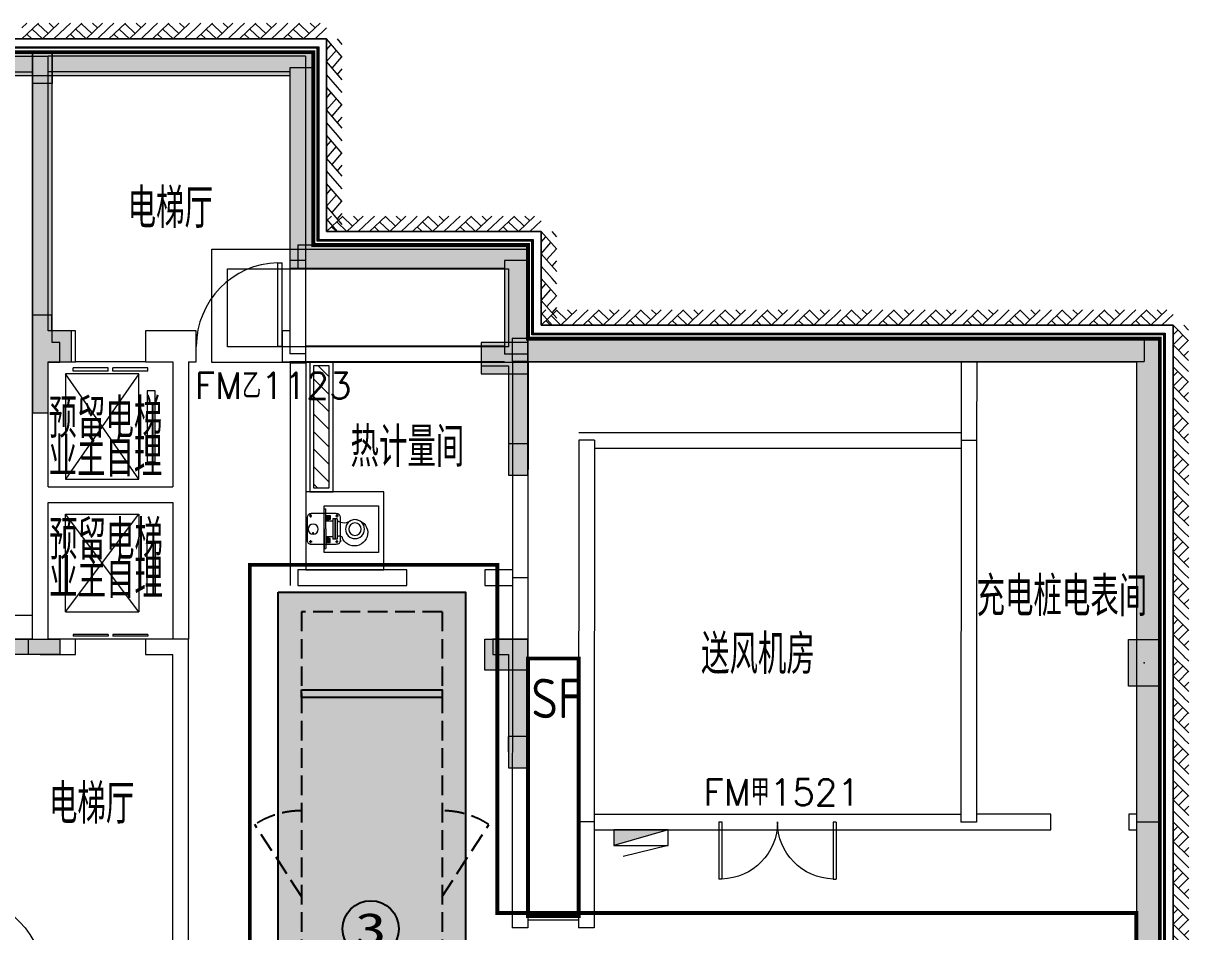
# Model space of a CAD drawing. Extents: x -264757 to 1033689, y 4049843 to 4347093.
# Drawn here: x 20444 to 35381, y 4308063 to 4319703 of the extents above; entities that cross this region are included whole.
import ezdxf
from ezdxf.enums import TextEntityAlignment as Align

# ---------------------------------------------------------------- set-up
doc = ezdxf.new("R2010")
doc.units = 0
doc.header["$LTSCALE"] = 1000
doc.header["$MEASUREMENT"] = 0
doc.linetypes.add('AX-01DK-PB01$1$A-001-车位参照B1$0$A-001-车位参照B1$0$A-001-车位参照B1$0$A-H4-001-基本图形$0$A-001-车位B1$0$DASH', pattern=[0.35, 0.25, -0.1])
doc.linetypes.add('DASH', pattern=[0.35, 0.25, -0.1])
doc.layers.add('AX-01DK-PB01$0$AX-001DK-01-PB01-02$0$A-3-WinF(Text)', color=8, linetype='Continuous', plot=False)
doc.layers.add('不利因素3-紧邻房间出入口', color=7, linetype='Continuous')
doc.layers.add('子母车位', color=7, linetype='Continuous')
doc.layers.add('无关图层', color=8, linetype='Continuous', lineweight=0)
doc.layers.add('车位归属楼栋范围线', color=7, linetype='Continuous', true_color=0x19e6c7)
doc.styles.add('AX-01DK-PB01$0$AX-001DK-01-PB01-02$0$_TCH_WINDOW', font='SIMPLEX', dxfattribs={"bigfont": 'GBCBIG'})
doc.styles.add('AX-01DK-PB01$0$Standard', font='gbenor.shx', dxfattribs={"bigfont": 'gbcbig.shx'})
doc.styles.add('AX-01DK-PB01$1$AX-001DK-01-PB01-02$0$Standard', font='gbenor.shx', dxfattribs={"bigfont": 'gbcbig.shx'})
doc.styles.add('AX-01DK-PB01-FJ$0$AX-001DK-01-PB01-02$0$Standard', font='gbenor.shx', dxfattribs={"bigfont": 'gbcbig.shx'})
doc.styles.add('SX-ACK-PB01-WNC-ALL$0$黑体', font='simhei.ttf')

# ---------------------------------------------------------------- blocks, each defined once
blk = doc.blocks.new('SX-ACK-PB01-WNC-ALL$0$20200722.21182536')
at = {"layer": '不利因素3-紧邻房间出入口', "true_color": 0xe4d218}
h = blk.add_hatch(color=52, dxfattribs=at)
h.dxf.hatch_style = 1
edge = h.paths.add_edge_path()
edge.add_arc((360, 360), 360, 0, 360)
at = {"layer": '不利因素3-紧邻房间出入口'}
blk.add_circle((360, 360), 360, dxfattribs=at)
at = {"layer": '不利因素3-紧邻房间出入口', "style": 'SX-ACK-PB01-WNC-ALL$0$黑体', "width": 1.390625}
blk.add_text('3', height=407, dxfattribs=at).set_placement((156, 156), (564, 156), align=Align.FIT)
blk = doc.blocks.new('AX-01DK-PB01$0$AX-001DK-01-PB01-02$0$$DorLib2D$00000002')
at = {"layer": '无关图层'}
for p, q in [((-0.5, 0), (-0.5, 0.4875)), ((-0.475, 0.4875), (-0.5, 0.4875)), ((-0.475, 0), (-0.475, 0.4875)), ((0.475, 0), (0.475, 0.4875)), ((0.475, 0.4875), (0.5, 0.4875)), ((0.5, 0), (0.5, 0.4875)), ((-0.5, 0), (-0.475, 0)), ((0.5, 0), (0.475, 0))]:
    blk.add_line(p, q, dxfattribs=at)
at = {"layer": '无关图层', "lineweight": 13}
for centre, start, end in [((-0.4875, 0), 0, 88.53072), ((0.4875, 0), 91.46928, 180)]:
    blk.add_arc(centre, 0.4875, start, end, dxfattribs=at)
blk = doc.blocks.new('AX-01DK-PB01$1$$LinePat$素土夯实')
at = {"layer": '无关图层'}
for p, q in [((0, -210), (210, 0)), ((120, -300), (420, 0)), ((420, 0), (608, -188)), ((495, -300), (795, 0)), ((615, 0), (705, -90)), ((315, -105), (502, -293)), ((210, -210), (300, -300)), ((705, -300), (795, -210))]:
    blk.add_line(p, q, dxfattribs=at)
blk = doc.blocks.new('SX-CK-PB001-WNC$1$20211103.13313888')
at = {"layer": '无关图层'}
h = blk.add_hatch(color=256, dxfattribs=at)
h.dxf.hatch_style = 1
h.paths.add_polyline_path([(0, 600), (400, 600), (400, 0), (0, 0)])
blk.add_lwpolyline([(0, 600), (400, 600), (400, 0), (0, 0)], close=True, dxfattribs=at)
blk.add_point((200, 300), dxfattribs=at)
blk = doc.blocks.new('PX-03CK-JSK$0$PX-CKB-P01-JSK$0$$0$水泵')
at = {"layer": '无关图层'}
for p, q in [((-25135, 231525, 0), (-25095, 231525, 0)), ((-25116, 231543, 0), (-25116, 231511, 0)), ((-24798, 231565, 0), (-25098, 231565, 0)), ((-24804, 231524, 0), (-24764, 231524, 0)), ((-24785, 231542, 0), (-24785, 231510, 0)), ((-25148, 231515, 0), (-25148, 231195, 0)), ((-25116, 231511, 0), (-25116, 231507, 0)), ((-24903, 231492, 0), (-24880, 231492, 0)), ((-24785, 231510, 0), (-24785, 231506, 0)), ((-24748, 231195, 0), (-24748, 231515, 0)), ((-24644, 231352, 0), (-25244, 231352, 0)), ((-25244, 231352, 0), (-25244, 230652, 0)), ((-24950, 231351, 0), (-25204, 231351, 0)), ((-25204, 231351, 0), (-25204, 231330, 0)), ((-24950, 231330, 0), (-25204, 231330, 0)), ((-25120, 231330, 0), (-25120, 231273, 0)), ((-25120, 231273, 0), (-25070, 231273, 0)), ((-25108, 231323, 0), (-25067, 231323, 0)), ((-25108, 231284, 0), (-25108, 231323, 0)), ((-25070, 231284, 0), (-25108, 231284, 0)), ((-25103, 231315, 0), (-25103, 231292, 0)), ((-25085, 231320, 0), (-25098, 231320, 0)), ((-25098, 231287, 0), (-25084, 231287, 0)), ((-25084, 231323, 0), (-25084, 231284, 0)), ((-25084, 231310, 0), (-25052, 231310, 0)), ((-25084, 231297, 0), (-25052, 231297, 0)), ((-25055, 231310, 0), (-25083, 231310, 0)), ((-25077, 231185, 0), (-25077, 231238, 0)), ((-25076, 231238, 0), (-24815, 231238, 0)), ((-25070, 231273, 0), (-25070, 231284, 0)), ((-25067, 231323, 0), (-25067, 231330, 0)), ((-25052, 231328, 0), (-25052, 231239, 0)), ((-24950, 231351, 0), (-24696, 231351, 0)), ((-24950, 231330, 0), (-24696, 231330, 0)), ((-24846, 231239, 0), (-24846, 231328, 0)), ((-24846, 231312, 0), (-24807, 231312, 0)), ((-24844, 231299, 0), (-24806, 231299, 0)), ((-24827, 231323, 0), (-24827, 231330, 0)), ((-24785, 231323, 0), (-24827, 231323, 0)), ((-24824, 231284, 0), (-24785, 231284, 0)), ((-24824, 231273, 0), (-24824, 231284, 0)), ((-24773, 231273, 0), (-24824, 231273, 0)), ((-24815, 231185, 0), (-24815, 231238, 0)), ((-24807, 231322, 0), (-24807, 231284, 0)), ((-24793, 231319, 0), (-24807, 231319, 0)), ((-24807, 231289, 0), (-24793, 231289, 0)), ((-24788, 231294, 0), (-24788, 231314, 0)), ((-24785, 231284, 0), (-24785, 231323, 0)), ((-24773, 231324, 0), (-24773, 231332, 0)), ((-24773, 231330, 0), (-24773, 231273, 0)), ((-24696, 231351, 0), (-24696, 231330, 0)), ((-24644, 230652, 0), (-24644, 231352, 0)), ((-25136, 231186, 0), (-25096, 231186, 0)), ((-25106, 231185, 0), (-25129, 231185, 0)), ((-25117, 231204, 0), (-25117, 231172, 0)), ((-25117, 231172, 0), (-25117, 231168, 0)), ((-25098, 231145, 0), (-24798, 231145, 0)), ((-25077, 231215, 0), (-24815, 231215, 0)), ((-25077, 231208, 0), (-24815, 231208, 0)), ((-25077, 231185, 0), (-24815, 231185, 0)), ((-24781, 231136, 0), (-24805, 231136, 0)), ((-24804, 231186, 0), (-24764, 231186, 0)), ((-24785, 231205, 0), (-24785, 231173, 0)), ((-24785, 231173, 0), (-24785, 231169, 0)), ((-25244, 230652, 0), (-24644, 230652, 0))]:
    blk.add_line(p, q, dxfattribs=at)
for centre, radius in [((-25117, 231525, 0), 8.75), ((-24944, 231492, 0), 65), ((-24785, 231524, 0), 8.75), ((-24891, 231492, 0), 7.88), ((-25117, 231186, 0), 8.75), ((-24945, 230955, 0), 122), ((-24785, 231186, 0), 8.75), ((-24945, 230955, 0), 80.5)]:
    blk.add_circle(centre, radius, dxfattribs=at)
for centre, radius, start, end in [((-25098, 231515, 0), 50, 90.0002, 180.0002), ((-24798, 231515, 0), 50, 0.0002, 90.0002), ((-25098, 231315, 0), 5.18, 90.0002, 180.0002), ((-25098, 231292, 0), 5.18, 180.0002, 270.0002), ((-24793, 231314, 0), 5.18, 0.0002, 90.0002), ((-24793, 231294, 0), 5.18, 270.0002, 0.0002), ((-25098, 231195, 0), 50, 180.0002, 270.0002), ((-24899, 230961, 0), 169, 185.2838, 71.5275), ((-25165, 231098, 0), 142, 319.6544, 36.6268), ((-24826, 231152, 0), 34.6, 117.9765, 237.6187), ((-24798, 231195, 0), 50, 270.0002, 0.0002)]:
    blk.add_arc(centre, radius, start, end, dxfattribs=at)
blk = doc.blocks.new('AX-01DK-PB01$0$AX-001DK-01-PP01$0$AX-001DK-01-PP01$0$$DORLIB2D$00000127')
at = {"layer": '无关图层'}
for points in [[(-0.533, 0.795), (-0.533, 0.69)], [(-0.033, 0.795), (-0.533, 0.795)], [(-0.033, 0.69), (-0.533, 0.69)], [(-0.033, 0.795), (-0.033, 0.69)], [(0.533, 0.795), (0.033, 0.795)], [(0.033, 0.795), (0.033, 0.69)], [(0.533, 0.69), (0.033, 0.69)], [(0.533, 0.795), (0.533, 0.69)], [(0.5, 0.5), (-0.5, 0.5)]]:
    blk.add_lwpolyline(points, dxfattribs=at)
blk = doc.blocks.new('AX-01DK-PB01$0$$DorLib2D$00000001')
at = {"layer": '无关图层'}
for p, q in [((0.45, 0.975), (0.5, 0.975)), ((0.45, 0), (0.45, 0.975)), ((0.5, 0), (0.5, 0.975)), ((0.5, 0), (0.45, 0))]:
    blk.add_line(p, q, dxfattribs=at)
at = {"layer": '无关图层', "lineweight": 13}
blk.add_arc((0.475, 0), 0.975, 91.4693, 180, dxfattribs=at)
blk = doc.blocks.new('PX-03CK-XHS$1$$TWTSYS$00000508')
at = {"layer": '无关图层'}
for p, q in [((-0.5, 0.5), (0.324, 1.224)), ((-0.5, 0.5), (-0.5, -0.5)), ((-0.5, -0.5), (0.5, 0.5)), ((0.5, 0.5), (-0.5, 0.5)), ((0.5, -0.5), (0.5, 0.5)), ((-0.5, -0.5), (0.5, -0.5))]:
    blk.add_line(p, q, dxfattribs=at)
blk.add_solid([(0.5, -0.5), (0.5, 0.5), (-0.5, -0.5)], dxfattribs=at)
blk = doc.blocks.new('A$C741380cb')
at = {"layer": '子母车位', "true_color": 0x0617f9}
h = blk.add_hatch(color=5, dxfattribs=at)
h.dxf.hatch_style = 1
h.paths.add_polyline_path([(2400, 0), (2400, -10400), (0, -10400), (0, 0)])

msp = doc.modelspace()

# ---------------------------------------------------------------- hatches: boundary and pattern name
at = {"layer": '无关图层'}
h = msp.add_hatch(dxfattribs=at)
h.set_pattern_fill('钢筋混凝土', color=256, scale=100)
h.set_pattern_definition([(45, (462911.33, 3918381.05), (-176.7767, 176.7767), []), (50, (462911.33, 3918381.05), (717.2602, -62.75213), [75, -825]), (355, (462911.3, 3918381.05), (-138.7513, 752.1921), [60, -660]), (100.4514, (462971.1, 3918375.8), (578.5094, 689.43954), [63.7402, -701.1421]), (46.1842, (462911.3, 3918581.05), (1067.241, -165.519), [112.5, -1237.5]), (96.6356, (463000.3, 3918567.3), (934.6627, 974.1179), [95.6103, -1051.713]), (351.1842, (462911.3, 3918581), (934.662, 974.1186), [90, -990]), (21, (463011.33, 3918531.05), (596.90705, -402.6189), [75, -825]), (326, (463011.3, 3918531.05), (243.3153, 725.15005), [60, -660]), (71.4514, (463061.1, 3918497.5), (840.2226, 322.5305), [63.7402, -701.1421]), (37.5, (462911.33, 3918381.05), (12.15986, 332.89385), [0, -652, 0, -670, 0, -662.5]), (7.5, (462911.33, 3918381.05), (263.06954, 394.41171), [0, -382, 0, -637, 0, -252.5]), (327.5, (462688.33, 3918381.05), (533.82244, -22.55487), [0, -250, 0, -780, 0, -1035]), (317.5, (462588.33, 3918381.05), (583.18617, 100.10498), [0, -325, 0, -518, 0, -735])])
h.paths.add_polyline_path([(26911, 4316863), (24162.1, 4316863), (24162.1, 4319332.6), (14461, 4319332.6), (14461, 4316863), (9161.7, 4316863), (9161.7, 4319332.6), (-539.4, 4319332.6), (-539.4, 4316863), (-6137.2, 4316863), (-6137.2, 4319332.6), (-15838.3, 4319332.6), (-15838.3, 4316863), (-21139, 4316863), (-21139, 4319332.6), (-30840.1, 4319332.6), (-30840.1, 4316863), (-36137.9, 4316863), (-36137.9, 4319332.6), (-45839, 4319332.6), (-45839, 4316863), (-48589, 4316863), (-48589, 4315612.6), (-48288.5, 4315612.6), (-48288.5, 4316563), (-45539, 4316563), (-45539, 4319032.6), (-36437.9, 4319032.6), (-36437.9, 4316563), (-33589, 4316563), (-33589, 4315612.8), (-33388.3, 4315612.8), (-33388.3, 4316563), (-30540.1, 4316563), (-30540.1, 4319032.6), (-21439, 4319032.6), (-21439, 4316563), (-18588.7, 4316563), (-18588.7, 4315612.6), (-18388.8, 4315612.6), (-18388.8, 4316563), (-15538.3, 4316563), (-15538.3, 4319032.6), (-6437.2, 4319032.6), (-6437.2, 4316563), (-3289.4, 4316563.2), (-3289.4, 4315613), (-3089.6, 4315613), (-3089.6, 4316563.2), (-239.4, 4316563), (-239.4, 4319032.6), (8861.7, 4319032.6), (8861.9, 4316563), (11710.1, 4316562.8), (11710.1, 4315612.8), (11909.9, 4315612.6), (11909.9, 4316562.8), (14761.2, 4316563), (14761, 4319032.6), (23862.1, 4319032.6), (23862.1, 4316563), (26611.1, 4316563), (26611.1, 4315617.7), (26911.1, 4315617.7)])
for points in [[(14661.2, 4319032.6), (23861.1, 4319032.6), (24161.1, 4319332.6), (14661.2, 4319332.6)], [(20812.2, 4319332.6), (20811.9, 4318932.6), (20562, 4318932.6), (20562.4, 4319332.6)], [(23861.1, 4319132.6), (23861.3, 4316563.1), (24161.3, 4316863.1), (24161.1, 4319132.6)], [(23961.3, 4316563.1), (26611.1, 4316563.1), (26911.1, 4316863.1), (23961.3, 4316863.1)], [(26611.1, 4316663.1), (26611.2, 4315462.6), (26911.2, 4315462.6), (26911.1, 4316663.1)], [(21060.8, 4315762.9), (20811.7, 4315761.6), (20811.7, 4315962.9), (20560.8, 4315962.9), (20560.8, 4314712.6), (20761.5, 4314712.6), (20761.5, 4315362.4), (21060.8, 4315362.9)], [(26711.2, 4315367.7), (34811, 4315367.7), (34811, 4315667.7), (26711.2, 4315667.7)], [(35011, 4315667.7), (34711, 4315367.7), (34711, 4309466.7), (35011, 4309466.7)], [(26311, 4315312.6), (26311, 4315212.6), (26911, 4315212.6), (26911, 4315612.6), (26311, 4315612.6)], [(26660.6, 4314312.6), (26661, 4313912.6), (26910.8, 4313912.6), (26910.5, 4314312.6)], [(20911, 4311612.6), (20511, 4311612.6), (20511, 4311812.6), (20911, 4311812.6)], [(26360.8, 4311812.6), (26911, 4311812.6), (26911.2, 4311411.6), (26361.1, 4311411.6)], [(26660.4, 4310562.6), (26660.8, 4310162.6), (26910.6, 4310162.6), (26910.3, 4310562.6)], [(34711, 4309466.7), (34711.1, 4257299.3), (35011.1, 4257299.3), (35011, 4309466.7)]]:
    msp.add_hatch(color=256, dxfattribs=at).paths.add_polyline_path(points)
h = msp.add_hatch(color=256, dxfattribs=at)
h.dxf.hatch_style = 1
h.paths.add_polyline_path([(20911.3, 4315362.4), (20911.3, 4315612.4), (20812.2, 4315612.4), (20812.2, 4319332.6), (20562.2, 4319332.6), (20561.3, 4315612.4), (20561.3, 4314712.4), (20761.3, 4314712.4), (20761.3, 4315362.4)])
h = msp.add_hatch(dxfattribs=at)
h.set_pattern_fill('钢筋混凝土', color=256, scale=100)
h.set_pattern_definition([(45, (-1162769.92, 4676018.46), (-176.776695, 176.776695), []), (50, (-1162769.9, 4676018.46), (717.26018, -62.75213), [75, -825]), (355, (-1162769.9, 4676018.46), (-138.75133, 752.19213), [60, -660]), (100.4514, (-1162710.15, 4676013.2), (578.5094, 689.43954), [63.7402, -701.1421]), (46.1842, (-1162769.9, 4676218.46), (1067.24105, -165.519), [112.5, -1237.5]), (96.6356, (-1162681, 4676204.7), (934.6627, 974.1179), [95.6103, -1051.713]), (351.1842, (-1162769.9, 4676218.5), (934.6619, 974.1186), [90, -990]), (21, (-1162669.9, 4676168.46), (596.90705, -402.6189), [75, -825]), (326, (-1162669.9, 4676168.46), (243.31533, 725.15005), [60, -660]), (71.4514, (-1162620.2, 4676134.9), (840.22263, 322.5305), [63.7402, -701.1421]), (37.5, (-1162769.92, 4676018.46), (12.159855, 332.893854), [0, -652, 0, -670, 0, -662.5]), (7.5, (-1162769.92, 4676018.46), (263.06954, 394.41171), [0, -382, 0, -637, 0, -252.5]), (327.5, (-1162992.92, 4676018.46), (533.822436, -22.55487), [0, -250, 0, -780, 0, -1035]), (317.5, (-1163092.92, 4676018.46), (583.18617, 100.10498), [0, -325, 0, -518, 0, -735])])
h.paths.add_polyline_path([(34710.6, 4289478), (35010.6, 4289478), (35010.6, 4315662.6), (26911, 4315662.6), (26911, 4315362.6), (34710.6, 4315362.6)])
h = msp.add_hatch(color=256, dxfattribs=at)
h.dxf.hatch_style = 1
h.paths.add_polyline_path([(26311, 4315612.6), (26311, 4315312.6), (26661, 4315312.6), (26661, 4313912.6), (26911, 4313912.6), (26911, 4315612.6)])
h = msp.add_hatch(dxfattribs=at)
h.set_pattern_fill('ANSI31', color=256, scale=100, angle=450)
h.set_pattern_definition([(135, (4098407.87, 4362167.19), (-112.2532015, -112.2532015), [])])
h.paths.add_polyline_path([(24364.6, 4313748.7), (24364.6, 4315312.6), (24164.7, 4315312.6), (24164.7, 4313748.7)])
h = msp.add_hatch(color=256, dxfattribs=at)
h.dxf.hatch_style = 1
h.paths.add_polyline_path([(19212.1, 4311812.9), (20911, 4311812.6), (20911, 4311612.6), (19411, 4311612.6), (19411, 4311212.6), (19211, 4311212.6), (19211, 4311612.6)])
h = msp.add_hatch(color=256, dxfattribs=at)
h.dxf.hatch_style = 1
h.paths.add_polyline_path([(26461, 4311812.6), (26461, 4311612.6), (26660.8, 4311612.6), (26660.8, 4310162.6), (26911, 4310162.6), (26911, 4311812.6)])

# ---------------------------------------------------------------- linework, layer by layer
at = {"layer": '子母车位', "color": 8, "linetype": 'AX-01DK-PB01$1$A-001-车位参照B1$0$A-001-车位参照B1$0$A-001-车位参照B1$0$A-H4-001-基本图形$0$A-001-车位B1$0$DASH'}
for p, q in [((25811.2, 4312162.6), (24011.2, 4312162.6)), ((24011.2, 4312162.6), (24011.2, 4307612.6, 0)), ((25811.2, 4312162.6), (25811.2, 4307612.6, 0))]:
    msp.add_line(p, q, dxfattribs=at)
at = {"layer": '子母车位', "color": 83}
msp.add_lwpolyline([(23711.2, 4312412.6), (26111.2, 4312412.6), (26111.1, 4307312.6), (23711.1, 4307312.6)], close=True, dxfattribs=at)
at = {"layer": '子母车位'}
msp.add_lwpolyline([(24011.2, 4311162.6), (25811.2, 4311162.6), (25811.2, 4311062.6), (24011.2, 4311062.6)], close=True, dxfattribs=at)
at = {"layer": '子母车位', "linetype": 'AX-01DK-PB01$1$A-001-车位参照B1$0$A-001-车位参照B1$0$A-001-车位参照B1$0$A-H4-001-基本图形$0$A-001-车位B1$0$DASH'}
for points in [[(24011.2, 4308512.6), (23411.2, 4309434.6)], [(25811.2, 4308512.6), (26411.2, 4309434.6)]]:
    msp.add_lwpolyline(points, dxfattribs=at)
for centre, start, end in [((24011.2, 4308512.6, 0), 90, 123.05573), ((25811.2, 4308512.6, 0), 56.94427, 90)]:
    msp.add_arc(centre, 1100, start, end, dxfattribs=at)
at = {"layer": '无关图层'}
for p, q in [((24330.9, 4319502.6), (14291.3, 4319502.6)), ((14291.3, 4319502.6), (24330.9, 4319502.6)), ((14390.9, 4319402.6), (24231, 4319402.6)), ((14400.9, 4319392.6), (24221, 4319392.6)), ((24211, 4319382.6), (14410.8, 4319382.6)), ((24211.7, 4316913), (24211, 4319382.6)), ((24221, 4319392.6), (24221.7, 4316923)), ((24231, 4319402.6), (24231.7, 4316933)), ((24331.7, 4317033), (24330.9, 4319502.6)), ((24330.9, 4319502.6), (24331.7, 4317033)), ((14661.2, 4319332.6), (24161.1, 4319332.6)), ((17861.1, 4319282.6), (20761.1, 4319282.6)), ((24061.5, 4319282.6), (20761.1, 4319282.6)), ((20761.1, 4319082.6), (20761.1, 4319282.6)), ((20761.1, 4315762.6), (20761.1, 4319282.6)), ((24061.5, 4319282.6), (24061.5, 4315362.6)), ((18061.1, 4319082.6), (20561.1, 4319082.6)), ((20561.1, 4315462.6), (20561.1, 4319082.6)), ((23861.5, 4319082.6), (20761.1, 4319082.6)), ((23861.1, 4319132.6), (23861.3, 4316563.1)), ((24161.1, 4319132.6), (23861.1, 4319132.6)), ((23861.5, 4319082.6), (23861.5, 4315762.6)), ((24161.1, 4319132.6), (24161.3, 4316863.1)), ((14661.2, 4319032.6), (23861.1, 4319032.6)), ((27080.6, 4317033), (24331.7, 4317033)), ((24331.7, 4317033), (27080.6, 4317033)), ((27080.8, 4315832.6), (27080.6, 4317033)), ((27080.6, 4317033), (27080.8, 4315832.6)), ((23961.3, 4316863.1), (26911.1, 4316863.1)), ((23961.3, 4316863.1), (23961.3, 4316563.1)), ((26960.6, 4316913), (24211.7, 4316913)), ((24221.7, 4316923), (26970.6, 4316923)), ((24231.7, 4316933), (26980.6, 4316933)), ((26960.8, 4315712.6), (26960.6, 4316913)), ((26970.6, 4316923), (26970.8, 4315722.6)), ((26980.6, 4316933), (26980.8, 4315732.6)), ((23861.3, 4316663.1), (23861.3, 4315467.7)), ((24061.3, 4316663.1), (23861.3, 4316663.1)), ((23961.3, 4316563.1), (26611.1, 4316563.1)), ((24061.3, 4316663.1), (24061.3, 4315467.7)), ((26611.1, 4316663.1), (26611.2, 4315462.6)), ((26911.1, 4316663.1), (26611.1, 4316663.1)), ((26911.1, 4316663.1), (26911.2, 4315462.6)), ((35180.3, 4315832.6), (27080.8, 4315832.6)), ((27080.8, 4315832.6), (35180.3, 4315832.6)), ((35183, 4256447.1), (35180.3, 4315832.6)), ((35180.3, 4315832.6), (35183, 4256447.1)), ((21111.1, 4315762.6), (20761.1, 4315762.6)), ((21111.1, 4315362.6), (21111.1, 4315762.6)), ((22461.5, 4315762.6), (22011.1, 4315762.6)), ((22011.1, 4315762.6), (22011.1, 4315362.6)), ((22661.3, 4315762.6), (22461.5, 4315762.6)), ((22661.3, 4315362.6), (22661.3, 4315762.6)), ((23861.5, 4315762.6), (23761.3, 4315762.6)), ((23761.3, 4315762.6), (23761.3, 4315362.6)), ((26711.2, 4315667.7), (34811, 4315667.7)), ((26711.2, 4315667.7), (26711.2, 4315367.7)), ((35060.3, 4315712.6), (26960.8, 4315712.6)), ((26970.8, 4315722.6), (35070.3, 4315722.6)), ((26980.8, 4315732.6), (35080.3, 4315732.6)), ((34811, 4315667.7), (34811, 4315367.7)), ((35011, 4315667.7), (35011, 4309466.7)), ((35063, 4256566.3), (35060.3, 4315712.6)), ((35070.3, 4315722.6), (35073, 4256556.4)), ((35080.3, 4315732.6), (35083, 4256546.5)), ((24061.3, 4315567.7), (26611.2, 4315567.7)), ((20561.1, 4313662.6), (20561.1, 4315462.6)), ((20761.1, 4313762.6), (20761.1, 4315362.6)), ((20761.1, 4315362.6), (21111.1, 4315362.6)), ((22011.1, 4315362.6), (22361.5, 4315362.6)), ((22361.5, 4315362.6), (22361.5, 4313762.6)), ((22561.5, 4315362.6), (22561.5, 4313662.6)), ((22561.5, 4315362.6), (22661.3, 4315362.6)), ((23761.3, 4315362.6), (24061.5, 4315362.6)), ((24061.3, 4315467.7), (23861.3, 4315467.7)), ((23861.3, 4315367.7), (26611.2, 4315367.7)), ((23863.6, 4315348.7), (23863.6, 4312497.7)), ((24063.6, 4315348.7), (23863.6, 4315348.7)), ((24063.6, 4315348.7), (24063.6, 4312697.7)), ((26911.2, 4315462.6), (26611.2, 4315462.6)), ((26711.2, 4315367.7), (34811, 4315367.7)), ((26713.4, 4315367.7), (26712.1, 4312597.7)), ((26913.4, 4315367.7), (26713.4, 4315367.7)), ((26913.4, 4315367.7), (26912.1, 4312597.6)), ((32463.4, 4315362.6), (32462.9, 4314357.9)), ((32663.4, 4315362.5), (32463.4, 4315362.6)), ((32663.4, 4315362.5), (32662.9, 4314357.8)), ((34711, 4315367.7), (34711, 4309466.7)), ((27562.9, 4314459.5), (32462.9, 4314457.9)), ((27562.9, 4314359.5), (27561, 4309469.1)), ((27762.9, 4314359.4), (27562.9, 4314359.5)), ((27762.9, 4314359.4), (27761, 4309469)), ((32462.9, 4314357.9), (32460.5, 4309467.5)), ((32662.9, 4314357.8), (32462.9, 4314357.9)), ((32662.9, 4314357.8), (32462.9, 4314357.9)), ((32662.9, 4314357.8), (32660.5, 4309467.4)), ((27762.8, 4314259.4), (32462.8, 4314257.9)), ((20761.1, 4313762.6), (22361.5, 4313762.6)), ((20561.1, 4311812.6), (20561.1, 4313662.6)), ((20761.1, 4313562.6), (22361.5, 4313562.6)), ((20761.1, 4311812.6), (20761.1, 4313562.6)), ((22361.5, 4313562.6), (22361.5, 4311812.6)), ((22561.5, 4313662.6), (22561.5, 4311812.6)), ((20986.1, 4312162.6), (20986.1, 4313412.6)), ((20986.1, 4313412.6), (21926.1, 4313412.6)), ((21926.1, 4312162.6), (20986.1, 4313412.6)), ((20986.1, 4312162.6), (21926.1, 4313412.6)), ((21926.1, 4313412.6), (21926.1, 4312162.6)), ((22031.1, 4312382.6), (22031.1, 4313042.6)), ((22031.1, 4313042.6), (22136.1, 4313042.6)), ((22136.1, 4313042.6), (22136.1, 4312382.6)), ((25360.8, 4312697.7), (23963.6, 4312697.7)), ((23963.6, 4312697.7), (23963.6, 4312497.7)), ((25360.8, 4312497.7), (25360.8, 4312697.7)), ((26712.1, 4312697.7), (26360.8, 4312697.7)), ((26360.8, 4312697.7), (26360.8, 4312497.7)), ((26712.1, 4312597.7), (26710.5, 4308112.8)), ((26912.1, 4312597.6), (26712.1, 4312597.7)), ((26912.1, 4312597.6), (26712.1, 4312597.7)), ((26912.1, 4312597.6), (26910.5, 4308112.7)), ((22136.1, 4312382.6), (22031.1, 4312382.6)), ((23963.6, 4312497.7), (25360.8, 4312497.7)), ((26360.8, 4312497.7), (26712, 4312497.7)), ((20561.1, 4311812.6), (19311.5, 4311812.6)), ((21111.1, 4311812.6), (20761.1, 4311812.6)), ((21111.1, 4311612.6), (21111.1, 4311812.6)), ((22561.3, 4311812.6), (22011.1, 4311812.6)), ((22011.1, 4311812.6), (22011.1, 4311612.6)), ((22561.5, 4311812.6), (22361.5, 4311812.6)), ((22561.3, 4307312.6), (22561.3, 4311812.6)), ((20661.1, 4311612.6), (19411.5, 4311612.6)), ((20661.1, 4311612.6), (21111.1, 4311612.6)), ((22011.1, 4311612.6), (22361.3, 4311612.6)), ((22361.3, 4307562.6), (22361.3, 4311612.6)), ((26711, 4309567), (26710.9, 4309367)), ((26711, 4309567), (26711.3, 4309567)), ((26711.3, 4309567), (26711.2, 4309367)), ((27761, 4309569), (32460.5, 4309567.5)), ((29360.5, 4309568.5), (30860.5, 4309568)), ((33613, 4309567.1), (32660.5, 4309567.4)), ((33612.9, 4309367.1), (33613, 4309567.1)), ((34613, 4309566.8), (34612.9, 4309366.8)), ((34711, 4309566.7), (34613, 4309566.8)), ((27561, 4309469.1), (27560.5, 4308112.3)), ((27761, 4309469), (27561, 4309469.1)), ((27761, 4309469), (27760.5, 4308112.2)), ((32660.5, 4309467.4), (32460.5, 4309467.5)), ((34711, 4309466.7), (34711.1, 4257299.3)), ((35011, 4309466.7), (34711, 4309466.7)), ((35011, 4309466.7), (35011.1, 4257299.3)), ((26710.9, 4309367), (26711.2, 4309367)), ((27760.9, 4309369), (32560.4, 4309367.4)), ((29360.5, 4309368.5), (30860.5, 4309368)), ((32460.4, 4309367.5), (33612.9, 4309367.1)), ((34612.9, 4309366.8), (34711, 4309366.7)), ((26910.5, 4308212.7), (27560.5, 4308212.3)), ((26910.5, 4308112.7), (26710.5, 4308112.8)), ((27760.5, 4308112.2), (27560.5, 4308112.3))]:
    msp.add_line(p, q, dxfattribs=at)
for points in [[(-239.4, 4319032.6), (8861.7, 4319032.6), (8861.9, 4316563), (11710.1, 4316562.8), (11710.1, 4315612.8), (11909.9, 4315612.6), (11909.9, 4316562.8), (14761.2, 4316563), (14761, 4319032.6), (23862.1, 4319032.6), (23862.1, 4316563), (26611.1, 4316563), (26611.1, 4315617.7), (26911.1, 4315617.7), (26911, 4316863), (24162.1, 4316863), (24162.1, 4319332.6), (14461, 4319332.6), (14461, 4316863), (9161.7, 4316863), (9161.7, 4319332.6), (-539.4, 4319332.6)], [(26911.1, 4315356.4), (22861.5, 4315358), (22861.5, 4316808), (26911.1, 4316808), (26911.1, 4315356.4)], [(34710.6, 4286458), (34710.6, 4256908.1), (26760.7, 4256908.1), (26760.7, 4256608.1), (35010.6, 4256608.1), (35010.6, 4315662.6), (26911, 4315662.6), (26911, 4315362.6), (34710.6, 4315362.6), (34710.6, 4289478)], [(21926.1, 4313862.6), (20986.1, 4315212.6)], [(21926.1, 4315212.6), (20986.1, 4313862.6)], [(20561.1, 4311813.6), (20561.1, 4312113.6), (18061.1, 4312113.6), (18061.1, 4311813.6), (20561.1, 4311812.6), (20561.1, 4312113.6)], [(20986.1, 4312162.6), (21926.1, 4312162.6)]]:
    msp.add_lwpolyline(points, dxfattribs=at)
for points in [[(20911.3, 4315362.4), (20911.3, 4315612.4), (20812.2, 4315612.4), (20812.2, 4319332.6), (20562.2, 4319332.6), (20561.3, 4315612.4), (20561.3, 4314712.4), (20761.3, 4314712.4), (20761.3, 4315362.4)], [(20812.2, 4319332.6), (20811.9, 4318932.6), (20562, 4318932.6), (20562.4, 4319332.6)], [(23061.5, 4315558), (23061.5, 4316558), (26661.1, 4316558), (26661.1, 4315558)], [(21060.8, 4315762.9), (20811.7, 4315761.6), (20811.7, 4315962.9), (20560.8, 4315962.9), (20560.8, 4314712.6), (20761.5, 4314712.6), (20761.5, 4315362.4), (21060.8, 4315362.9)], [(26311, 4315612.6), (26311, 4315312.6), (26661, 4315312.6), (26661, 4313912.6), (26911, 4313912.6), (26911, 4315612.6)], [(26311, 4315312.6), (26311, 4315212.6), (26911, 4315212.6), (26911, 4315612.6), (26311, 4315612.6)], [(24414.6, 4313698.7), (24414.6, 4315362.6), (24114.7, 4315362.6), (24114.7, 4313698.7)], [(21926.1, 4315212.6), (20986.1, 4315212.6), (20986.1, 4313862.6), (21926.1, 4313862.6)], [(24364.6, 4313748.7), (24364.6, 4315312.6), (24164.7, 4315312.6), (24164.7, 4313748.7)], [(22136.1, 4314992.6), (22031.1, 4314992.6), (22031.1, 4314082.6), (22136.1, 4314082.6)], [(26660.6, 4314312.6), (26661, 4313912.6), (26910.8, 4313912.6), (26910.5, 4314312.6)], [(25063.6, 4312698.7), (25063.6, 4313698.7), (24063.6, 4313698.7), (24063.6, 4312698.7)], [(19212.1, 4311812.9), (20911, 4311812.6), (20911, 4311612.6), (19411, 4311612.6), (19411, 4311212.6), (19211, 4311212.6), (19211, 4311612.6)], [(20911, 4311612.6), (20511, 4311612.6), (20511, 4311812.6), (20911, 4311812.6)], [(26360.8, 4311812.6), (26911, 4311812.6), (26911.2, 4311411.6), (26361.1, 4311411.6)], [(26660.4, 4310562.6), (26660.8, 4310162.6), (26910.6, 4310162.6), (26910.3, 4310562.6)]]:
    msp.add_lwpolyline(points, close=True, dxfattribs=at)
at = {"layer": '无关图层', "ltscale": 0.5}
msp.add_lwpolyline([(26461, 4311812.6), (26461, 4311612.6), (26660.8, 4311612.6), (26660.8, 4310162.6), (26911, 4310162.6), (26911, 4311812.6)], close=True, dxfattribs=at)
at = {"layer": '无关图层', "const_width": 50}
msp.add_lwpolyline([(27561.2, 4311562.6), (26911.1, 4311562.6), (26911.1, 4308262.6), (27561.2, 4308262.6)], close=True, dxfattribs=at)
at = {"layer": '车位归属楼栋范围线', "linetype": 'DASH', "ltscale": 5, "const_width": 50}
for points in [[(7360.8, 4286156.9), (10846.5, 4286156.9), (10846.5, 4290078), (26215.4, 4290078), (26210.1, 4285810.3), (35011.1, 4285810.3), (35011.1, 4315662.6), (26911.1, 4315661.4), (26911.1, 4316863.1), (24161.3, 4316863), (24162.1, 4319332.6), (14461.2, 4319333.1), (14461.2, 4316907.9), (9161.7, 4316863), (9161.7, 4319332.6), (-538.8, 4319333.1)], [(-30040.1, 4307786), (-22180.7, 4307786), (-22180.7, 4312789.5), (-14943.1, 4312789.5), (-14943.1, 4307715.7), (-7136.3, 4307715.7), (-7136.3, 4312856.2), (390.6, 4312856.2), (390.6, 4307878.3), (8352.1, 4307878.3), (8352.1, 4312829.7), (15349.9, 4312829.7), (15349.9, 4307756.3), (23347.2, 4307756.3), (23347.2, 4312762.9), (26519, 4312762.9), (26519, 4308301.3), (34710.6, 4308301.3), (34710.6, 4256608.1)]]:
    msp.add_lwpolyline(points, dxfattribs=at)

# ---------------------------------------------------------------- block references
at = {"layer": '不利因素3-紧邻房间出入口'}
msp.add_blockref('SX-ACK-PB01-WNC-ALL$0$20200722.21182536', (24536.8, 4307739.5, 0), dxfattribs=at)
at = {"layer": '子母车位', "extrusion": (0, 0, -1), "zscale": -1, "rotation": 180.0000000000001}
msp.add_blockref('A$C741380cb', (-23711.1, 4302012.6), dxfattribs=at)
at = {"layer": '无关图层'}
for name, p, xscale, yscale, zscale, rotation in [('AX-01DK-PB01$1$$LinePat$素土夯实', (20984.4, 4319502.6), 0.7015787549041275, 0.6666666666666666, 0.6666666666666666, 180), ('AX-01DK-PB01$1$$LinePat$素土夯实', (21542.2, 4319502.6), 0.7015787549041275, 0.6666666666666666, 0.6666666666666666, 180), ('AX-01DK-PB01$1$$LinePat$素土夯实', (22099.9, 4319502.6), 0.7015787549041275, 0.6666666666666666, 0.6666666666666666, 180), ('AX-01DK-PB01$1$$LinePat$素土夯实', (22657.7, 4319502.6), 0.7015787549041275, 0.6666666666666666, 0.6666666666666666, 180), ('AX-01DK-PB01$1$$LinePat$素土夯实', (23215.4, 4319502.6), 0.7015787549041275, 0.6666666666666666, 0.6666666666666666, 180), ('AX-01DK-PB01$1$$LinePat$素土夯实', (23773.2, 4319502.6), 0.7015787549041275, 0.6666666666666666, 0.6666666666666666, 180), ('AX-01DK-PB01$1$$LinePat$素土夯实', (24330.9, 4319502.6), 0.7015787549041275, 0.6666666666666666, 0.6666666666666666, 180), ('AX-01DK-PB01$1$$LinePat$素土夯实', (24331.1, 4318885.2), 0.776594446018388, 0.6666666666666666, 0.6666666666666666, 90.01707636578217), ('AX-01DK-PB01$1$$LinePat$素土夯实', (24331.3, 4318267.8), 0.776594446018388, 0.6666666666666666, 0.6666666666666666, 90.01707636578217), ('AX-01DK-PB01$1$$LinePat$素土夯实', (24331.5, 4317650.4), 0.776594446018388, 0.6666666666666666, 0.6666666666666666, 90.01707636578217), ('AX-01DK-PB01$1$$LinePat$素土夯实', (24331.7, 4317033), 0.776594446018388, 0.6666666666666666, 0.6666666666666666, 90.01707636578217), ('AX-01DK-PB01$1$$LinePat$素土夯实', (24881.5, 4317033), 0.6915573303692417, 0.6666666666666666, 0.6666666666666666, 180.0000398434853), ('AX-01DK-PB01$1$$LinePat$素土夯实', (25431.2, 4317033), 0.6915573303692417, 0.6666666666666666, 0.6666666666666666, 180.0000398434853), ('AX-01DK-PB01$1$$LinePat$素土夯实', (25981, 4317033), 0.6915573303692417, 0.6666666666666666, 0.6666666666666666, 180.0000398434853), ('AX-01DK-PB01$1$$LinePat$素土夯实', (26530.8, 4317033), 0.6915573303692417, 0.6666666666666666, 0.6666666666666666, 180.0000398434853), ('AX-01DK-PB01$1$$LinePat$素土夯实', (27080.6, 4317033), 0.6915573303692417, 0.6666666666666666, 0.6666666666666666, 180.0000398434853), ('AX-01DK-PB01$1$$LinePat$素土夯实', (27080.7, 4316432.8), 0.7549876626580289, 0.6666666666666666, 0.6666666666666666, 90.00812033624459), ('AX-01DK-PB01$1$$LinePat$素土夯实', (27080.8, 4315832.6), 0.7549876626580289, 0.6666666666666666, 0.6666666666666666, 90.00812033624459), ('AX-01DK-PB01$1$$LinePat$素土夯实', (27620.7, 4315832.6), 0.6792025626220506, 0.6666666666666666, 0.6666666666666666, 180), ('AX-01DK-PB01$1$$LinePat$素土夯实', (28160.7, 4315832.6), 0.6792025626220506, 0.6666666666666666, 0.6666666666666666, 180), ('AX-01DK-PB01$1$$LinePat$素土夯实', (28700.7, 4315832.6), 0.6792025626220506, 0.6666666666666666, 0.6666666666666666, 180), ('AX-01DK-PB01$1$$LinePat$素土夯实', (29240.6, 4315832.6), 0.6792025626220506, 0.6666666666666666, 0.6666666666666666, 180), ('AX-01DK-PB01$1$$LinePat$素土夯实', (29780.6, 4315832.6), 0.6792025626220506, 0.6666666666666666, 0.6666666666666666, 180), ('AX-01DK-PB01$1$$LinePat$素土夯实', (30320.6, 4315832.6), 0.6792025626220506, 0.6666666666666666, 0.6666666666666666, 180), ('AX-01DK-PB01$1$$LinePat$素土夯实', (30860.5, 4315832.6), 0.6792025626220506, 0.6666666666666666, 0.6666666666666666, 180), ('AX-01DK-PB01$1$$LinePat$素土夯实', (31400.5, 4315832.6), 0.6792025626220506, 0.6666666666666666, 0.6666666666666666, 180), ('AX-01DK-PB01$1$$LinePat$素土夯实', (31940.5, 4315832.6), 0.6792025626220506, 0.6666666666666666, 0.6666666666666666, 180), ('AX-01DK-PB01$1$$LinePat$素土夯实', (32480.4, 4315832.6), 0.6792025626220506, 0.6666666666666666, 0.6666666666666666, 180), ('AX-01DK-PB01$1$$LinePat$素土夯实', (33020.4, 4315832.6), 0.6792025626220506, 0.6666666666666666, 0.6666666666666666, 180), ('AX-01DK-PB01$1$$LinePat$素土夯实', (33560.4, 4315832.6), 0.6792025626220506, 0.6666666666666666, 0.6666666666666666, 180), ('AX-01DK-PB01$1$$LinePat$素土夯实', (34100.3, 4315832.6), 0.6792025626220506, 0.6666666666666666, 0.6666666666666666, 180), ('AX-01DK-PB01$1$$LinePat$素土夯实', (34640.3, 4315832.6), 0.6792025626220506, 0.6666666666666666, 0.6666666666666666, 180), ('AX-01DK-PB01$1$$LinePat$素土夯实', (35180.3, 4315832.6), 0.6792025626220506, 0.6666666666666666, 0.6666666666666666, 180), ('AX-01DK-PB01$1$$LinePat$素土夯实', (35180.3, 4315302.4), 0.6669528530761182, 0.6666666666666666, 0.6666666666666666, 90.00261252473601), ('AX-01DK-PB01$0$AX-001DK-01-PP01$0$AX-001DK-01-PP01$0$$DORLIB2D$00000127', (21561.1, 4315562.6), -900, 400, 400, 180), ('AX-01DK-PB01$1$$LinePat$素土夯实', (35180.3, 4314772.1), 0.6669528530761182, 0.6666666666666666, 0.6666666666666666, 90.00261252473601), ('AX-01DK-PB01$1$$LinePat$素土夯实', (35180.3, 4314241.9), 0.6669528530761182, 0.6666666666666666, 0.6666666666666666, 90.00261252473601), ('AX-01DK-PB01$1$$LinePat$素土夯实', (35180.4, 4313711.7), 0.6669528530761182, 0.6666666666666666, 0.6666666666666666, 90.00261252473601), ('AX-01DK-PB01$1$$LinePat$素土夯实', (35180.4, 4313181.5), 0.6669528530761182, 0.6666666666666666, 0.6666666666666666, 90.00261252473601), ('AX-01DK-PB01$1$$LinePat$素土夯实', (35180.4, 4312651.2), 0.6669528530761182, 0.6666666666666666, 0.6666666666666666, 90.00261252473601), ('AX-01DK-PB01$1$$LinePat$素土夯实', (35180.4, 4312121), 0.6669528530761182, 0.6666666666666666, 0.6666666666666666, 90.00261252473601), ('AX-01DK-PB01$1$$LinePat$素土夯实', (35180.5, 4311590.8), 0.6669528530761182, 0.6666666666666666, 0.6666666666666666, 90.00261252473601), ('AX-01DK-PB01$0$AX-001DK-01-PP01$0$AX-001DK-01-PP01$0$$DORLIB2D$00000127', (21561.1, 4311712.6), -900, -200, 200, 179.9999999925303), ('AX-01DK-PB01$1$$LinePat$素土夯实', (35180.5, 4311060.5), 0.6669528530761182, 0.6666666666666666, 0.6666666666666666, 90.00261252473601), ('AX-01DK-PB01$1$$LinePat$素土夯实', (35180.5, 4310530.3), 0.6669528530761182, 0.6666666666666666, 0.6666666666666666, 90.00261252473601), ('AX-01DK-PB01$1$$LinePat$素土夯实', (35180.5, 4310000.1), 0.6669528530761182, 0.6666666666666666, 0.6666666666666666, 90.00261252473601), ('AX-01DK-PB01$1$$LinePat$素土夯实', (35180.6, 4309469.9), 0.6669528530761182, 0.6666666666666666, 0.6666666666666666, 90.00261252473601), ('AX-01DK-PB01$0$AX-001DK-01-PB01-02$0$$DorLib2D$00000002', (30110.5, 4309468.2), 1500, -1500, 1500, 359.9815529999985), ('AX-01DK-PB01$1$$LinePat$素土夯实', (35180.6, 4308939.6), 0.6669528530761182, 0.6666666666666666, 0.6666666666666666, 90.00261252473601), ('AX-01DK-PB01$1$$LinePat$素土夯实', (35180.6, 4308409.4), 0.6669528530761182, 0.6666666666666666, 0.6666666666666666, 90.00261252473601), ('AX-01DK-PB01$1$$LinePat$素土夯实', (35180.6, 4307879.2), 0.6669528530761182, 0.6666666666666666, 0.6666666666666666, 90.00261252473601)]:
    msp.add_blockref(name, p, dxfattribs=dict(at, xscale=xscale, yscale=yscale, zscale=zscale, rotation=rotation))
ref = msp.add_blockref('AX-01DK-PB01$0$$DorLib2D$00000001', (23211.3, 4315562.6), dxfattribs=dict(at, xscale=-1100, yscale=-1100, zscale=400, rotation=180))
ref.add_attrib('A', 'FM乙1123', (22641.3, 4314892.3), dxfattribs={"layer": 'AX-01DK-PB01$0$AX-001DK-01-PB01-02$0$A-3-WinF(Text)', "height": 337.59, "style": 'AX-01DK-PB01$0$AX-001DK-01-PB01-02$0$_TCH_WINDOW'})
at = {"layer": '无关图层', "xscale": -1, "rotation": 90}
msp.add_blockref('PX-03CK-JSK$0$PX-CKB-P01-JSK$0$$0$水泵', (255650.2, 4288276, 0), dxfattribs=at)
at = {"layer": '无关图层'}
msp.add_blockref('SX-CK-PB001-WNC$1$20211103.13313888', (34610.6, 4311208), dxfattribs=at)
at = {"layer": '无关图层', "xscale": -700, "yscale": -200, "zscale": 700}
msp.add_blockref('PX-03CK-XHS$1$$TWTSYS$00000508', (28360.9, 4309269), dxfattribs=at)
at = {"layer": '无关图层'}
ref = msp.add_blockref('AX-01DK-PB01$0$$DorLib2D$00000001', (20154.8, 4307437.6), dxfattribs=dict(at, xscale=1100, yscale=-1100, zscale=250, rotation=179.9999999995595))
ref.add_attrib('A', 'FM乙1123', (19163.8, 4306867.3), dxfattribs={"layer": 'AX-01DK-PB01$0$AX-001DK-01-PB01-02$0$A-3-WinF(Text)', "height": 337.59, "rotation": 360, "style": 'AX-01DK-PB01$0$AX-001DK-01-PB01-02$0$_TCH_WINDOW'})

# ---------------------------------------------------------------- texts
for s, style, p in [('电梯厅', 'AX-01DK-PB01$0$Standard', (21781, 4317079.4)), ('预留电梯', 'AX-01DK-PB01$0$Standard', (20767.5, 4314389.1)), ('业主自理', 'AX-01DK-PB01$0$Standard', (20767.5, 4313894.7)), ('热计量间', 'AX-01DK-PB01$1$AX-001DK-01-PB01-02$0$Standard', (24637.1, 4314019.2)), ('预留电梯', 'AX-01DK-PB01$0$Standard', (20774.8, 4312831.7)), ('业主自理', 'AX-01DK-PB01$0$Standard', (20774.8, 4312337.3)), ('充电桩电表间', 'AX-01DK-PB01$1$AX-001DK-01-PB01-02$0$Standard', (32661.8, 4312105.6)), ('送风机房', 'AX-01DK-PB01$1$AX-001DK-01-PB01-02$0$Standard', (29130.7, 4311363.5)), ('SF', 'AX-01DK-PB01-FJ$0$AX-001DK-01-PB01-02$0$Standard', (26955.2, 4310798.2)), ('电梯厅', 'AX-01DK-PB01$0$Standard', (20772.6, 4309446.5))]:
    msp.add_text(s, height=506.38, dxfattribs=dict(at, style=style)).set_placement(p)
at = {"layer": '无关图层', "style": 'AX-01DK-PB01$0$AX-001DK-01-PB01-02$0$_TCH_WINDOW'}
msp.add_text('FM甲1521', height=337.59, rotation=359.98155, dxfattribs=at).set_placement((29159.2, 4309680.1))

doc.saveas('drawing.dxf')
